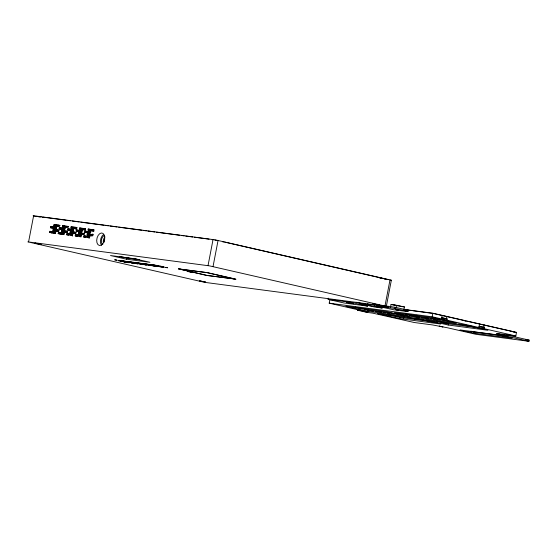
<?xml version="1.0" encoding="UTF-8"?>
<svg xmlns="http://www.w3.org/2000/svg" width="557" height="557" viewBox="0 0 557 557"><rect width="100%" height="100%" fill="white"/><g stroke="black" fill="none" stroke-linecap="round" stroke-linejoin="round"><path stroke-width="0.84" d="M28.588 241.884L33.622 215.747L215.434 239.893L391.348 280.213L386.314 306.343L204.663 282.343L27.85 241.863L209.502 265.87L386.314 306.343M49.629 232.485L49.858 231.294L55.547 232.046L55.317 233.237L49.629 232.485L55.561 233.453M50.541 227.736L50.771 226.546L56.459 227.298L56.229 228.488L50.541 227.736L52.414 228.161L52.643 226.971L56.703 227.514M51.495 232.91L51.724 231.726L55.791 232.262M52.929 230.487L53.159 229.296L58.847 230.048L58.617 231.239L52.929 230.487L54.802 230.911L55.025 229.728L59.091 230.264M53.848 225.731L54.071 224.548L59.759 225.3L59.529 226.483L53.848 225.731L57.336 226.379M55.714 226.163L55.944 224.972L60.003 225.508M56.877 231.573L57.19 229.923M57.831 226.615L58.144 224.965M58.158 233.613L58.388 232.429L64.076 233.181L63.846 234.365L58.158 233.613L64.09 234.581M59.077 228.864L59.3 227.674L64.988 228.426L64.758 229.616L59.077 228.864L60.323 229.15M60.031 234.044L60.26 232.854L64.32 233.39M60.943 229.289L61.173 228.105L65.232 228.642M61.458 231.615L61.688 230.424L67.376 231.176L67.146 232.366L61.458 231.615L63.331 232.046L63.561 230.856L67.62 231.392M62.377 226.866L62.607 225.676L68.288 226.427L68.065 227.618L62.377 226.866L65.872 227.507M61.507 234.469L61.834 232.77M62.488 229.38L62.816 227.681M64.243 227.291L64.473 226.1L68.532 226.643M72.849 234.518L68.79 233.982L68.56 235.172L66.687 234.741L66.917 233.557L72.605 234.309M68.852 230.278L67.606 229.992L67.836 228.802L73.517 229.554M69.472 230.417L69.702 229.233L73.768 229.769M69.994 232.742L70.217 231.559L75.905 232.311L75.675 233.494L69.994 232.742L71.86 233.174L72.09 231.984L76.149 232.52M70.906 227.994L71.136 226.803L76.824 227.555L76.594 228.746L70.906 227.994L76.838 228.955M72.772 228.419L73.002 227.235L77.068 227.771M72.333 236.05L74.081 226.957M74.283 233.766L74.596 232.116M75.237 228.809L75.557 227.152M75.689 229.004L76.017 227.305M75.223 235.876L75.446 234.685L81.134 235.437L80.904 236.628L75.223 235.876L77.089 236.3L77.319 235.11L81.378 235.653M76.135 231.12L76.365 229.93L82.053 230.689L81.823 231.872L76.135 231.12L77.381 231.406M82.297 230.897L78.231 230.361L78.001 231.552L81.252 231.977M77.722 236.412L78.043 234.72M78.537 232.172L78.864 230.473M78.523 233.87L78.753 232.687L84.434 233.439L84.211 234.622L78.523 233.87L79.769 234.156M79.435 229.122L79.665 227.931L85.353 228.683L85.124 229.874L79.435 229.122L85.367 230.09M80.389 234.302L80.619 233.111L84.678 233.655M81.308 229.547L81.531 228.363L85.597 228.899M83.752 237.004L83.982 235.813L89.663 236.565L89.44 237.755L83.752 237.004L85.618 237.428L85.848 236.245L89.914 236.781M84.664 232.248L84.894 231.064L90.582 231.816L90.352 233L84.664 232.248L85.91 232.534M90.826 232.025L86.767 231.489L86.537 232.68L89.781 233.111M87.052 235.005L87.282 233.815L92.97 234.567L92.74 235.757L87.052 235.005L88.298 235.291M88.194 229.066L87.964 230.25L93.653 231.002L93.882 229.818L88.194 229.066L94.126 230.027M88.918 235.43L89.148 234.239L93.214 234.782M88.591 230.396L89.837 230.682L90.067 229.491M90.847 236.189L91.16 234.567M92.469 235.576L92.782 233.947M103.839 242.406L104.632 238.292M126.39 259.172L149.924 262.284L134.035 258.643L110.509 255.531L126.39 259.172L126.62 257.982L139.229 259.653M235.834 279.141L206.389 275.367L178.379 268.822M208.026 265.633L213.053 239.503M206.389 275.367L234.149 278.925M178.358 268.94L207.796 272.721L234.184 278.765M213.032 266.566L218.066 240.436M356.083 302.242L367.787 304.923L367.557 306.113L344.024 302.994L328.143 299.353L328.365 298.169M506.884 335.022L529.15 340.125L528.92 341.316L475.97 334.304L447.939 327.878L432.712 324.961L414.324 322.524L372.675 313.118L366.791 312.345L357.441 310.2L363.324 310.98L329.215 303.161L329.904 299.596M365.023 309.984L365.329 308.404M367.439 305.368L374.791 306.343L382.269 308.056L374.91 307.088L367.439 305.368L367.759 303.711M368.107 311.363L409.291 316.815L387.101 311.725L345.918 306.273L368.107 311.363L368.337 310.172L400.943 314.489M374.791 306.343L375.112 304.679M376.539 306.037L387.004 307.332L387.233 306.141L395.15 307.283L408.232 310.277L408.002 311.467L405.802 311.175L407.668 311.6L393.695 309.755L376.539 306.037L376.769 304.846M384.978 305.974L390.011 279.844M387.004 307.332L387.937 307.541L388.166 306.357M390.492 307.387L391.063 304.414L404.424 306.907L403.992 309.135M387.937 307.541L394.92 308.467L395.15 307.283M396.521 307.422L396.946 305.194M399.648 318.59L440.831 324.042L418.634 318.959L377.458 313.507L399.648 318.59L399.877 317.406L430.763 321.493M403.421 318.639L403.874 316.265M416.81 315.213L416.504 316.801L419.908 317.253M416.643 317.789L456.357 323.046L434.161 317.956L394.453 312.7L416.643 317.789L416.873 316.599L448.134 320.741M329.215 303.161L432.169 316.794L432.859 313.229L516.492 332.397L515.81 335.962L497.422 333.525L506.773 335.669L506.995 334.478M432.169 316.794L441.52 318.931L442.202 315.366M441.52 318.931L442.251 319.029L442.481 317.845L447.153 318.91L446.923 320.101L446.192 320.003L478.895 327.502L484.305 328.665L484.534 327.481L479.124 326.311L484.534 327.481M442.481 317.845L441.743 317.748L446.422 318.813L446.874 316.439M448.183 325.016L487.897 330.273L465.701 325.184L425.994 319.927L448.183 325.016L448.413 323.826L479.674 327.969M473.979 333.135L512.224 338.196L498.202 334.987L459.964 329.925L473.979 333.135L474.209 331.944L503.953 335.885M478.895 327.502L479.584 323.937M479.633 327.6L479.862 326.409M483.796 327.384L484.256 325.01M36.219 216.353L36.964 216.374M391.334 280.255L390.61 280.192M212.189 239.782L212.732 239.712M33.622 215.747L33.114 215.817M384.866 279.161L385.848 279.182L384.936 278.904M387.268 279.572L388.006 279.586L224.917 242.149M37.82 216.485L41.26 216.938M42.986 217.167L66.213 220.245M67.933 220.468L70.516 220.816M72.236 221.038L79.122 221.951M80.842 222.18L104.075 225.258M105.795 225.481L108.371 225.822M110.098 226.051L116.977 226.964M118.697 227.193L141.931 230.264M143.65 230.494L146.233 230.835M147.953 231.064L154.839 231.977M156.559 232.199L179.786 235.277M181.512 235.507L184.088 235.848M185.808 236.077L192.694 236.99M194.414 237.212L209.042 239.148M222.417 241.738L224.074 241.954M89.837 230.682L93.896 231.218M67.606 229.992L73.294 230.744M53.228 228.266L56.473 228.697M61.757 229.4L64.194 229.721M70.286 230.528L72.723 230.849M55.609 231.023L58.861 231.454M64.139 232.151L67.39 232.582M72.675 233.279L75.919 233.71M81.204 234.406L83.641 234.734M89.733 235.541L92.17 235.862M66.687 234.741L72.375 235.493M70.997 235.493L72.619 235.708M79.526 236.621L81.148 236.836M88.055 237.755L89.684 237.964M126.425 257.863L139.153 259.548M179.222 268.934L207.796 272.721M395.4 305.125L401.158 306.343M401.061 306.461L404.424 306.907M384.288 305.751L382.819 305.556L382.589 306.747L383.522 306.956M377.542 304.951L379.874 305.257M368.4 304.282L374.283 305.062M328.143 299.353L351.676 302.472L367.557 306.113M359.933 303.572L367.655 304.595M403.686 309.365L432.859 313.229M362.558 304.101L367.731 304.783M404.305 309.629L411.115 310.528M412.821 310.757L432.406 313.347M365.267 304.588L367.787 304.923M406.763 310.082L408.232 310.277M464.81 320.936L466.515 321.166M446.422 318.813L447.153 318.91M367.613 310.326L369.34 310.555M371.059 310.785L373.65 311.126M375.369 311.356L381.406 312.157M383.132 312.38L385.716 312.728M387.442 312.95L390.032 313.299M391.752 313.521L394.342 313.863M421.614 317.476L428.424 318.381M430.129 318.604L431.828 318.827M433.534 319.057L436.089 319.391M437.788 319.621L440.343 319.955M425.68 320.191L414.617 318.729L408.009 317.212M472.28 326.36L458.683 323.986M510.602 331.436L512.308 331.659M514.626 331.965L467.365 321.278M415.014 318.959L421.029 319.76M463.173 325.337L467.476 325.908M513.053 331.937L516.492 332.397M484.305 328.665L483.567 328.567L515.81 335.962M506.773 335.669L500.889 334.889L528.92 341.316M525.731 339.673L529.15 340.125M40.257 216.91L38.691 216.868M380.055 278.034L380.918 278.18M349.594 302.381L348.675 302.256L349.559 302.5M350.701 302.723L351.335 302.736M352.038 303.057L350.276 302.743M214.849 240.081L216.262 240.325M42.443 217.432L42.896 217.515M380.563 277.971L381.803 278.215M42.541 217.307L43.78 217.543M349.343 302.562L347.714 302.207M383 278.458L384.065 278.695M380.027 278.159L380.424 278.249M351.822 302.723L352.581 302.897M34.221 216.095L35.913 216.485M79.665 227.931L81.531 228.363M71.136 226.803L73.002 227.235M62.607 225.676L64.473 226.1M84.894 231.064L86.767 231.489M80.48 230.278L82.144 230.661M86.293 231.615L90.45 232.561M79.839 230.278L82.332 230.849M86.488 231.796L90.638 232.749M54.071 224.548L55.944 224.972M76.365 229.93L78.231 230.361M67.836 228.802L69.702 229.233M87.282 233.815L89.148 234.239M59.3 227.674L61.173 228.105M433.255 313.459L465.499 320.846M78.753 232.687L80.619 233.111M391.063 304.414L396.048 305.556M50.771 226.546L52.643 226.971M70.217 231.559L72.09 231.984M61.688 230.424L63.561 230.856M83.982 235.813L85.848 236.245M406.652 310.131L407.898 310.416M53.159 229.296L55.025 229.728M75.446 234.685L77.319 235.11M442.251 319.029L446.923 320.101M394.92 308.467L408.002 311.467M66.917 233.557L68.79 233.982M58.388 232.429L60.26 232.854M49.858 231.294L51.724 231.726M369.228 304.47L370.892 304.853M405.364 313.96L416.873 316.599M436.904 321.194L448.413 323.826M406.582 314.524L408.239 314.907M409.889 315.283L415.675 316.613M441.269 322.475L447.201 323.833M470.916 331.192L474.209 331.944M412.612 318.409L414.213 318.778M207.775 272.839L235.806 279.266M355.185 307.158L368.337 310.172M386.725 314.392L399.877 317.406M180.029 269.205L206.417 275.249M119.929 256.45L126.62 257.982M157.276 265.431L158.209 265.64L153.015 264.867L153.948 265.076M161.015 266.288L161.948 266.504L159.594 266.1L160.527 266.309M156.747 265.724L157.687 265.933L151.065 264.972L151.998 265.181M162.359 267.005L163.292 267.221L156.67 266.253L164.266 267.172L157.645 266.204L158.578 266.413M150.167 264.491L151.1 264.7L144.479 263.733L145.419 263.948M148.218 264.589L149.151 264.805L142.529 263.837L143.469 264.053M153.829 265.877L154.762 266.093L148.141 265.125L155.737 266.037L149.116 265.069L150.049 265.285M141.638 263.357L142.571 263.572L135.95 262.605L136.883 262.82M139.689 263.461L140.622 263.677L134 262.709L134.933 262.925M145.293 264.749L146.233 264.965L139.612 263.997L147.208 264.909L140.587 263.941L141.52 264.157M133.109 262.229L134.042 262.444L127.421 261.477L128.354 261.693M131.16 262.333L132.093 262.549L125.471 261.581L126.404 261.797M136.764 263.621L137.697 263.83L131.076 262.869L138.672 263.781L132.051 262.813L132.991 263.029M124.58 261.101L125.513 261.317L118.892 260.349L119.825 260.565M122.631 261.205L123.563 261.421L118.363 260.641L119.295 260.857M128.235 262.486L129.168 262.702L123.967 261.922L130.143 262.653L123.522 261.686L124.455 261.901M116.044 259.973L116.984 260.189L114.624 259.785L115.557 260.001M394.328 304.985L395.609 305.382M103.337 242.573A4.846 2.959 -77.1 0 1 104.911 236.899M102.829 244.593A4.846 2.959 -77.1 0 1 101.534 239.719A4.846 2.959 -77.1 0 1 104.598 235.416M101.506 245.254A6.357 3.885 -77.1 0 1 103.588 234.448M35.014 243.158L41.141 244.342L35.014 243.158M364.027 311.405L367.564 312.087L364.027 311.405M373.037 303.83L379.164 305.013L373.037 303.83M395.533 309.539L398.359 310.082L395.533 309.539M439.292 326.165L442.829 326.848L439.292 326.165M496.656 333.754L500.193 334.437L496.656 333.754M187.326 271.37L193.453 272.561L187.326 271.37M346.579 302.319L353.618 303.704L346.579 302.319M199.678 280.86L205.61 282.072L199.678 280.86M123.605 261.149L117.917 260.398L124.538 261.365L123.605 261.149M132.134 262.284L126.446 261.532L133.067 262.493L132.134 262.284M140.663 263.412L134.975 262.66L141.596 263.628L140.663 263.412M149.192 264.54L143.504 263.788L150.125 264.756L149.192 264.54M157.722 265.668L152.04 264.916L158.661 265.884L157.722 265.668M121.656 261.254L120.228 261.066L122.589 261.47L121.656 261.254M130.185 262.389L124.496 261.63L131.118 262.598L130.185 262.389M138.714 263.517L133.026 262.765L139.647 263.726L138.714 263.517M147.243 264.645L141.555 263.893L148.183 264.86L147.243 264.645M155.779 265.773L150.091 265.021L156.712 265.988L155.779 265.773M162.888 266.712L158.62 266.149L163.821 266.928L162.888 266.712M166.62 267.569L165.199 267.381L167.56 267.785L166.62 267.569M102.62 244.022A6.357 3.885 -77.1 0 0 102.899 233.362A6.357 3.885 -77.1 0 0 96.695 240.373A6.357 3.885 -77.1 0 0 102.62 244.022"/></g></svg>
